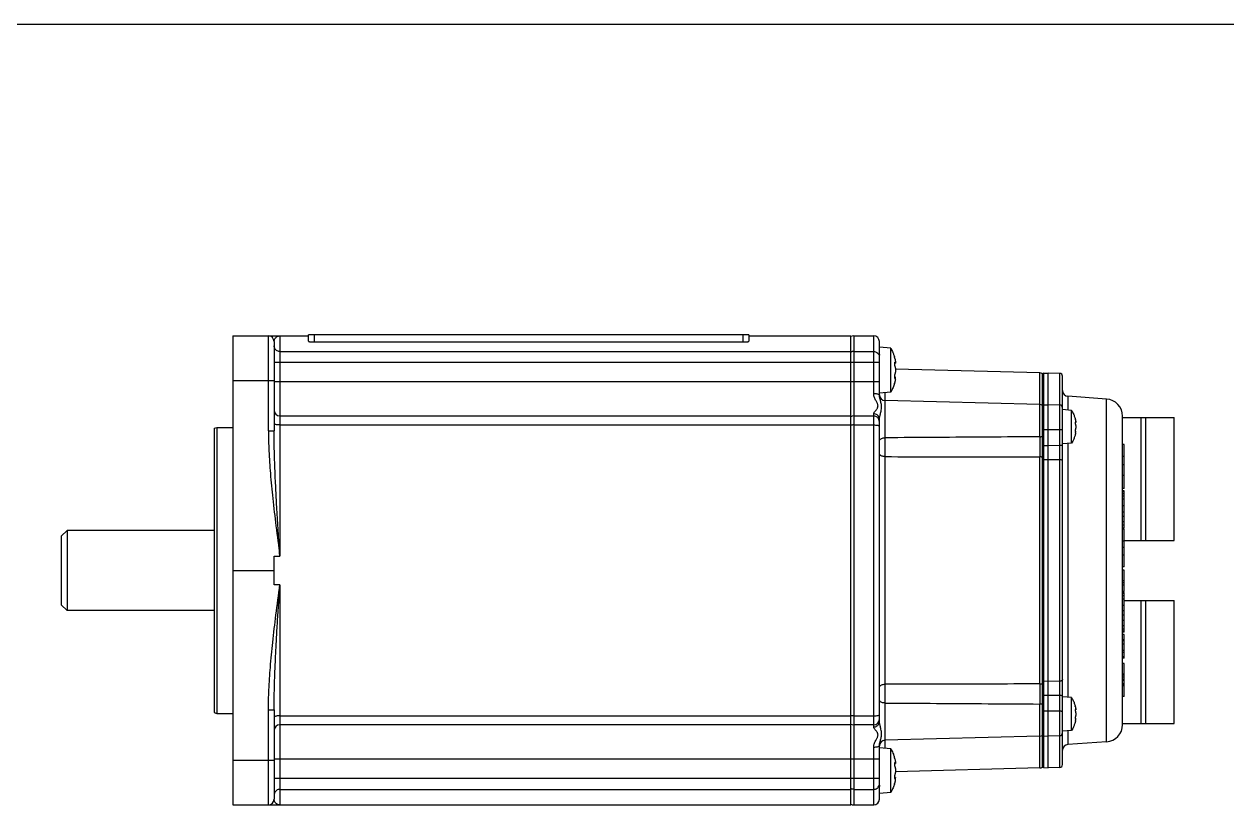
# Model space of a CAD drawing. Header units: millimetres. Extents: x 825 to 4294, y 1031 to 3282.
# Drawn here: x 1790.7 to 2000.9, y 3145.8 to 3282.3 of the extents above; entities that cross this region are included whole.
import ezdxf

# ---------------------------------------------------------------- set-up
doc = ezdxf.new("R2010")
doc.units = ezdxf.units.MM

msp = doc.modelspace()

# ---------------------------------------------------------------- linework, layer by layer
at = {"color": 7, "linetype": 'Continuous'}
for p, q in [((1580.41232, 3282.31632), (2421.41232, 3282.31632)), ((1827.16825, 3227.80777), (1827.16825, 3145.80777)), ((1827.16825, 3227.80777), (1840.36825, 3227.80777)), ((1840.36825, 3226.86657), (1840.36825, 3228.00777)), ((1917.36825, 3228.00777), (1840.36825, 3228.00777)), ((1917.36825, 3228.00777), (1917.36825, 3226.86657)), ((1917.36825, 3227.80777), (1935.16825, 3227.80777)), ((1935.16825, 3145.80792), (1935.16825, 3227.80761)), ((1935.66825, 3227.80777), (1939.16825, 3227.80777)), ((1834.36825, 3226.80777), (1834.36825, 3211.20401)), ((1841.36825, 3226.73632), (1916.36825, 3226.73632)), ((1940.16825, 3217.4067), (1940.16825, 3226.80766)), ((1942.16825, 3225.63279), (1940.16825, 3225.80777)), ((1942.16825, 3217.98274), (1942.16825, 3225.63279)), ((1942.78862, 3223.02959), (1942.98501, 3223.02959)), ((1968.19443, 3221.33327), (1942.9932, 3221.99318)), ((1968.66825, 3152.41617), (1968.66825, 3221.19936)), ((1968.86302, 3221.28668), (1969.66825, 3221.30777)), ((1971.68134, 3221.25505), (1969.66825, 3221.30777)), ((1969.66825, 3152.30777), (1969.66825, 3221.30777)), ((1942.98493, 3220.58594), (1942.78854, 3220.58594)), ((1972.16825, 3152.86031), (1972.16825, 3220.75495)), ((1942.16825, 3217.98274), (1940.16825, 3217.80777)), ((1979.87752, 3216.76868), (1973.0985, 3217.24272)), ((1968.19443, 3215.78911), (1941.14208, 3216.4975)), ((1968.86302, 3215.74252), (1969.66825, 3215.76361)), ((1971.68134, 3215.7109), (1969.66825, 3215.76361)), ((1973.76825, 3214.77007), (1972.16825, 3214.91006)), ((1973.76825, 3209.05004), (1973.76825, 3214.77007)), ((1835.36825, 3213.80777), (1935.16825, 3213.80777)), ((1935.66825, 3213.80777), (1939.16825, 3213.80777)), ((1940.16825, 3160.38309), (1940.16825, 3213.23245)), ((1974.38672, 3212.66137), (1974.46852, 3212.66137)), ((1982.66825, 3159.83954), (1982.66825, 3213.77597)), ((1982.66825, 3213.55827), (1991.66876, 3213.55827)), ((1985.91876, 3192.05827), (1985.91876, 3213.55827)), ((1986.66876, 3213.55827), (1986.66876, 3192.05827)), ((1991.66876, 3192.05844), (1991.66876, 3213.5581)), ((1823.86825, 3211.67379), (1824.36825, 3211.80777)), ((1823.86825, 3211.67379), (1823.86825, 3161.94174)), ((1824.36825, 3211.80777), (1824.36825, 3161.80777)), ((1824.36825, 3211.80777), (1827.16825, 3211.80777)), ((1974.46838, 3211.15874), (1974.3868, 3211.15874)), ((1973.76825, 3209.05004), (1972.16825, 3208.91006)), ((1982.96825, 3208.80777), (1982.66825, 3208.80777)), ((1982.96825, 3201.12027), (1982.96825, 3208.80777)), ((1982.96825, 3206.74527), (1982.66825, 3206.74527)), ((1982.96825, 3205.24527), (1982.66825, 3205.24527)), ((1982.96825, 3203.37027), (1982.66825, 3203.37027)), ((1982.96825, 3201.12027), (1982.66825, 3201.12027)), ((1982.96825, 3200.74527), (1982.66825, 3200.74527)), ((1982.96825, 3200.55777), (1982.66825, 3200.55777)), ((1982.96825, 3200.18277), (1982.66825, 3200.18277)), ((1982.96825, 3194.18277), (1982.96825, 3200.74527)), ((1982.96825, 3199.80777), (1982.66825, 3199.80777)), ((1982.96825, 3199.24527), (1982.66825, 3199.24527)), ((1982.96825, 3198.12027), (1982.66825, 3198.12027)), ((1982.96825, 3196.99527), (1982.66825, 3196.99527)), ((1982.96825, 3196.24527), (1982.66825, 3196.24527)), ((1797.16825, 3192.80777), (1798.16825, 3193.80777)), ((1798.16825, 3193.80777), (1798.16825, 3179.80777)), ((1823.86825, 3193.80777), (1798.16825, 3193.80777)), ((1982.96825, 3195.30777), (1982.66825, 3195.30777)), ((1982.96825, 3194.74527), (1982.66825, 3194.74527)), ((1982.96825, 3194.18277), (1982.66825, 3194.18277)), ((1982.96825, 3193.99527), (1982.66825, 3193.99527)), ((1982.96825, 3187.43277), (1982.96825, 3193.99527)), ((1797.16825, 3192.80775), (1797.16825, 3180.80778)), ((1982.96825, 3191.93277), (1982.66825, 3191.93277)), ((1982.96825, 3192.05827), (1991.66876, 3192.05827)), ((1982.96825, 3190.80777), (1982.66825, 3190.80777)), ((1982.96825, 3189.49527), (1982.66825, 3189.49527)), ((1834.36825, 3184.29468), (1834.36825, 3189.32086)), ((1982.96825, 3187.43277), (1982.66825, 3187.43277)), ((1827.16825, 3186.80777), (1834.36825, 3186.80777)), ((1982.96825, 3186.87027), (1982.66825, 3186.87027)), ((1982.96825, 3183.12026), (1982.96825, 3186.87027)), ((1982.96825, 3184.99527), (1982.66825, 3184.99527)), ((1982.96825, 3184.62027), (1982.66825, 3184.62027)), ((1982.96825, 3184.24526), (1982.66825, 3184.24526)), ((1982.96825, 3183.12026), (1982.66825, 3183.12026)), ((1982.96825, 3182.93277), (1982.66825, 3182.93277)), ((1982.96825, 3182.74527), (1982.66825, 3182.74527)), ((1982.96825, 3182.37027), (1982.66825, 3182.37027)), ((1982.96825, 3181.80777), (1982.66825, 3181.80777)), ((1982.96825, 3175.99527), (1982.96825, 3182.93277)), ((1982.96825, 3181.55827), (1991.66876, 3181.55827)), ((1985.91876, 3160.05827), (1985.91876, 3181.55827)), ((1986.66876, 3181.55827), (1986.66876, 3160.05827)), ((1991.66876, 3160.05844), (1991.66876, 3181.5581)), ((1797.16825, 3180.80777), (1798.16825, 3179.80777)), ((1823.86825, 3179.80777), (1798.16825, 3179.80777)), ((1982.96825, 3180.68277), (1982.66825, 3180.68277)), ((1982.96825, 3179.74526), (1982.66825, 3179.74526)), ((1982.96825, 3178.99527), (1982.66825, 3178.99527)), ((1982.96825, 3178.05776), (1982.66825, 3178.05776)), ((1982.96825, 3177.12027), (1982.66825, 3177.12027)), ((1982.96825, 3176.55777), (1982.66825, 3176.55777)), ((1982.96825, 3176.18277), (1982.66825, 3176.18277)), ((1982.96825, 3175.99527), (1982.66825, 3175.99527)), ((1982.96825, 3175.62027), (1982.66825, 3175.62027)), ((1982.96825, 3171.49526), (1982.96825, 3175.62027)), ((1982.96825, 3174.68276), (1982.66825, 3174.68276)), ((1982.96825, 3174.49527), (1982.66825, 3174.49527)), ((1982.96825, 3173.93277), (1982.66825, 3173.93277)), ((1982.96825, 3172.80777), (1982.66825, 3172.80777)), ((1982.96825, 3172.43277), (1982.66825, 3172.43277)), ((1982.96825, 3171.68277), (1982.66825, 3171.68277)), ((1982.96825, 3171.49526), (1982.66825, 3171.49526)), ((1982.96825, 3170.55777), (1982.66825, 3170.55777)), ((1982.96825, 3168.68276), (1982.66825, 3168.68276)), ((1982.96825, 3168.49527), (1982.66825, 3168.49527)), ((1982.96825, 3164.74526), (1982.96825, 3170.55777)), ((1982.96825, 3168.12026), (1982.66825, 3168.12026)), ((1982.96825, 3167.74527), (1982.66825, 3167.74527)), ((1982.96825, 3167.55776), (1982.66825, 3167.55776)), ((1982.96825, 3166.99526), (1982.66825, 3166.99526)), ((1982.96825, 3166.80777), (1982.66825, 3166.80777)), ((1982.96825, 3166.62027), (1982.66825, 3166.62027)), ((1973.76825, 3164.56549), (1972.16825, 3164.70547)), ((1973.76825, 3158.84546), (1973.76825, 3164.56549)), ((1982.96825, 3164.74526), (1982.66825, 3164.74526)), ((1834.36825, 3162.41152), (1834.36825, 3146.80777)), ((1974.38672, 3162.45679), (1974.46852, 3162.45679)), ((1823.86825, 3161.94174), (1824.36825, 3161.80777)), ((1824.36825, 3161.80777), (1827.16825, 3161.80777)), ((1974.46838, 3160.95416), (1974.3868, 3160.95416)), ((1982.66825, 3160.05827), (1991.66876, 3160.05827)), ((1935.16825, 3159.80777), (1835.36825, 3159.80777)), ((1939.16825, 3159.80777), (1935.66825, 3159.80777)), ((1973.76825, 3158.84546), (1972.16825, 3158.70547)), ((1940.16825, 3146.80777), (1940.16825, 3156.20883)), ((1968.19443, 3157.82642), (1941.14208, 3157.11803)), ((1968.86302, 3157.87301), (1969.66825, 3157.85192)), ((1971.68134, 3157.90464), (1969.66825, 3157.85192)), ((1979.87752, 3156.84685), (1973.0985, 3156.37281)), ((1942.16825, 3155.63279), (1940.16825, 3155.80777)), ((1942.16825, 3147.98274), (1942.16825, 3155.63279)), ((1942.78862, 3153.02959), (1942.98501, 3153.02959)), ((1968.19443, 3152.28227), (1942.99319, 3151.62235)), ((1968.86302, 3152.32885), (1969.66825, 3152.30777)), ((1971.68134, 3152.36048), (1969.66825, 3152.30777)), ((1942.98493, 3150.58594), (1942.78854, 3150.58594)), ((1942.16825, 3147.98274), (1940.16825, 3147.80777)), ((1827.16825, 3145.80777), (1935.16825, 3145.80777)), ((1935.66825, 3145.80777), (1939.16825, 3145.80777))]:
    msp.add_line(p, q, dxfattribs=at)
at = {"color": 9, "linetype": 'Continuous'}
for p, q in [((1833.36825, 3211.22495), (1833.36825, 3227.80777)), ((1835.36825, 3227.80777), (1835.36825, 3189.32086)), ((1841.36825, 3228.00777), (1841.36825, 3226.73632)), ((1916.36825, 3226.73632), (1916.36825, 3228.00777)), ((1935.66825, 3227.80777), (1935.66825, 3145.80777)), ((1939.16825, 3217.74971), (1939.16825, 3227.80777)), ((1835.36825, 3225.08365), (1935.16825, 3225.08365)), ((1935.66825, 3225.08365), (1939.16825, 3225.08365)), ((1942.86302, 3223.1714), (1942.8178, 3223.1714)), ((1940.16825, 3223.12906), (1834.36825, 3223.12906)), ((1942.78968, 3223.04663), (1942.96516, 3223.04663)), ((1968.19443, 3210.16706), (1968.19443, 3221.33327)), ((1968.86302, 3221.28668), (1968.86302, 3152.32885)), ((1971.68134, 3152.36048), (1971.68134, 3221.25505)), ((1833.36825, 3219.9753), (1827.16825, 3219.9753)), ((1834.36825, 3219.80777), (1940.16825, 3219.80777)), ((1942.96516, 3220.5689), (1942.78968, 3220.5689)), ((1942.81757, 3220.44414), (1942.86302, 3220.44414)), ((1941.14208, 3217.89296), (1941.14208, 3209.99382)), ((1973.0985, 3217.24272), (1973.0985, 3214.82867)), ((1979.87752, 3156.84685), (1979.87752, 3216.76868)), ((1939.16825, 3159.44376), (1939.16825, 3214.17177)), ((1974.38877, 3212.67841), (1974.44756, 3212.67841)), ((1974.42001, 3212.7136), (1974.39922, 3212.7136)), ((1835.36825, 3212.23149), (1935.16825, 3212.23149)), ((1935.66825, 3212.23149), (1939.16825, 3212.23149)), ((1969.66825, 3211.35774), (1968.86302, 3211.3632)), ((1971.68134, 3211.37139), (1969.66825, 3211.35774)), ((1974.44756, 3211.1417), (1974.38882, 3211.1417)), ((1974.3992, 3211.10651), (1974.42001, 3211.10651)), ((1968.86302, 3208.67138), (1969.66825, 3208.66592)), ((1969.66825, 3208.66592), (1971.68134, 3208.67957)), ((1973.0985, 3208.99144), (1973.0985, 3164.62409)), ((1941.14208, 3206.69348), (1941.14208, 3166.92205)), ((1968.19443, 3166.95625), (1968.19443, 3206.65928)), ((1968.86302, 3206.19108), (1969.66825, 3206.20293)), ((1969.66825, 3206.20293), (1971.68134, 3206.1733)), ((1834.36825, 3189.32086), (1835.36825, 3189.32086)), ((1835.36825, 3184.29468), (1834.36825, 3184.29468)), ((1835.36825, 3184.29468), (1835.36825, 3145.80777)), ((1969.66825, 3167.4126), (1968.86302, 3167.42445)), ((1971.68134, 3167.44223), (1969.66825, 3167.4126)), ((1969.66825, 3164.94961), (1968.86302, 3164.94415)), ((1971.68134, 3164.93596), (1969.66825, 3164.94961)), ((1833.36825, 3145.80777), (1833.36825, 3162.39058)), ((1941.14208, 3163.62171), (1941.14208, 3155.72257)), ((1968.19443, 3152.28227), (1968.19443, 3163.44847)), ((1968.86302, 3162.25233), (1969.66825, 3162.25779)), ((1969.66825, 3162.25779), (1971.68134, 3162.24414)), ((1974.38877, 3162.47383), (1974.44756, 3162.47383)), ((1974.42001, 3162.50902), (1974.39922, 3162.50902)), ((1835.36825, 3161.38404), (1935.16825, 3161.38404)), ((1935.66825, 3161.38404), (1939.16825, 3161.38404)), ((1974.44756, 3160.93712), (1974.38882, 3160.93712)), ((1974.3992, 3160.90193), (1974.42001, 3160.90193)), ((1973.0985, 3158.78686), (1973.0985, 3156.37281)), ((1939.16825, 3145.80777), (1939.16825, 3155.86582)), ((1940.16825, 3153.80777), (1834.36825, 3153.80777)), ((1827.16825, 3153.64023), (1833.36825, 3153.64023)), ((1942.78968, 3153.04663), (1942.96516, 3153.04663)), ((1942.86302, 3153.1714), (1942.8178, 3153.1714)), ((1834.36825, 3150.48648), (1940.16825, 3150.48648)), ((1942.96516, 3150.5689), (1942.78968, 3150.5689)), ((1942.81757, 3150.44414), (1942.86302, 3150.44414)), ((1835.36825, 3148.53188), (1935.16825, 3148.53188)), ((1935.66825, 3148.53188), (1939.16825, 3148.53188))]:
    msp.add_line(p, q, dxfattribs=at)
at = {"color": 7, "linetype": 'Continuous'}
for centre, radius, start, end in [((1833.36825, 3226.80777), 1, 0, 90), ((1935.66825, 3226.80777), 1, 90, 120), ((1939.16825, 3226.80777), 1, 0, 90), ((1968.16825, 3220.33361), 1, 60, 88.4999776), ((1968.86825, 3221.08675), 0.2, 91.5001656, 180), ((1971.66825, 3220.75522), 0.5, 0, 88.4999361), ((1941.16825, 3217.49716), 1, 180, 268.5), ((1973.16825, 3218.24028), 1, 180.0000413, 266.0000029), ((1835.36825, 3214.80777), 1, 180, 270), ((1968.16825, 3214.78945), 1, 60, 88.4999931), ((1968.86825, 3215.54259), 0.2, 91.500007, 180), ((1971.66825, 3215.21107), 0.5, 0, 88.4999915), ((1979.66825, 3213.77599), 3, 0, 86), ((1935.66825, 3212.80777), 1, 90, 120), ((1939.16825, 3212.80777), 1, 0, 90), ((1939.16825, 3160.80777), 1, 270, 359.9999185), ((1835.36825, 3158.80777), 1, 90, 180), ((1935.66825, 3160.80777), 1, 240, 270), ((1968.16825, 3158.82608), 1, 271.5000069, 300), ((1968.86825, 3158.07294), 0.2, 180, 268.499993), ((1971.66825, 3158.40446), 0.5, 271.5000085, 0), ((1979.66825, 3159.83954), 3, 274, 0), ((1941.16825, 3156.11837), 1, 91.5, 180), ((1973.16825, 3155.37525), 1, 93.9999971, 179.9999587), ((1968.16825, 3153.28192), 1, 271.5000521, 300), ((1968.86825, 3152.52878), 0.2, 180.0000502, 268.5000013), ((1971.66825, 3152.86031), 0.5, 271.5000227, 0), ((1833.36825, 3146.80777), 1, 270, 359.9996474), ((1935.66825, 3146.80777), 1, 240, 270), ((1939.16825, 3146.80777), 1, 270, 0)]:
    msp.add_arc(centre, radius, start, end, dxfattribs=at)
at = {"color": 9, "linetype": 'Continuous'}
for points in [[(1834.36825, 3226.80777), (1834.41105, 3227.09377), (1834.538, 3227.36104), (1834.70277, 3227.551), (1834.88588, 3227.68192), (1835.10798, 3227.77274), (1835.36825, 3227.80777)], [(1835.36825, 3225.08365), (1835.05924, 3225.13149), (1834.78047, 3225.2703), (1834.55924, 3225.48651), (1834.4172, 3225.75895), (1834.36825, 3226.06095)], [(1935.22082, 3224.98036), (1935.16825, 3224.95272)], [(1935.66825, 3225.08365), (1935.49461, 3225.06881), (1935.32623, 3225.02472), (1935.22082, 3224.98036)], [(1939.16825, 3225.08365), (1939.47629, 3225.03613), (1939.74625, 3224.90387), (1939.9678, 3224.69332), (1940.11577, 3224.4188), (1940.15484, 3224.26545)], [(1940.16825, 3224.55758), (1940.16476, 3224.57311), (1940.16476, 3224.50522), (1940.16809, 3224.44044)], [(1834.36825, 3219.95436), (1834.31931, 3219.96083), (1834.17727, 3219.96667), (1833.95604, 3219.97131), (1833.67727, 3219.97428), (1833.36825, 3219.9753)], [(1939.16825, 3214.17177), (1939.18847, 3214.27794), (1939.25778, 3214.41785), (1939.37337, 3214.58273), (1939.51475, 3214.75987), (1939.6532, 3214.93473), (1939.76825, 3215.09952), (1939.85368, 3215.25828), (1939.90582, 3215.41396), (1939.9223, 3215.57111), (1939.9031, 3215.7344), (1939.84865, 3215.90915), (1939.76108, 3216.10288), (1939.64503, 3216.32228), (1939.50911, 3216.57535), (1939.37175, 3216.86214), (1939.25796, 3217.17108), (1939.18875, 3217.47758), (1939.16825, 3217.74971)], [(1939.16825, 3217.74971), (1939.47629, 3217.73303), (1939.74625, 3217.68661), (1939.9678, 3217.61271), (1940.11577, 3217.51636), (1940.16825, 3217.4067)], [(1940.16825, 3213.23244), (1940.17703, 3213.376), (1940.20096, 3213.53616), (1940.24697, 3213.75723), (1940.30463, 3213.99692), (1940.38088, 3214.30544), (1940.45468, 3214.63169), (1940.52348, 3215.04925), (1940.54443, 3215.47078), (1940.51238, 3215.83811), (1940.44384, 3216.17297), (1940.3731, 3216.4315), (1940.30114, 3216.67593), (1940.2456, 3216.87763), (1940.20115, 3217.07712), (1940.17709, 3217.24167), (1940.16825, 3217.4067)], [(1940.16825, 3213.23244), (1940.11963, 3213.52179), (1939.9843, 3213.77537), (1939.76886, 3213.98348), (1939.48796, 3214.12248), (1939.16825, 3214.17177)], [(1833.36825, 3211.22495), (1833.45727, 3207.68966), (1833.71643, 3203.75354), (1834.13496, 3199.39111), (1834.69583, 3194.58501), (1835.36825, 3189.32086)], [(1833.36825, 3211.22495), (1833.67629, 3211.22394), (1833.94624, 3211.2211), (1834.1678, 3211.21659), (1834.31577, 3211.21071), (1834.36825, 3211.20401)], [(1835.36825, 3212.23149), (1835.05924, 3212.24186), (1834.78047, 3212.27196), (1834.55924, 3212.31883), (1834.4172, 3212.37789), (1834.36825, 3212.44335)], [(1835.36825, 3189.32086), (1835.08794, 3193.72347), (1834.86145, 3197.48229), (1834.68261, 3200.77489), (1834.52731, 3204.18235), (1834.40414, 3208.0984), (1834.36825, 3211.20401)], [(1935.66825, 3212.23149), (1935.49496, 3212.22829), (1935.3267, 3212.21875), (1935.16825, 3212.20311)], [(1939.16825, 3212.23149), (1939.47727, 3212.22112), (1939.75604, 3212.19103), (1939.97727, 3212.14416), (1940.11931, 3212.0851), (1940.16825, 3212.01963)], [(1968.86302, 3211.3632), (1968.7881, 3211.36752), (1968.72499, 3211.37883), (1968.68298, 3211.39545), (1968.66825, 3211.41495)], [(1972.16825, 3211.50075), (1972.13144, 3211.45201), (1972.02641, 3211.41045), (1971.86863, 3211.38219), (1971.68134, 3211.37139)], [(1940.16825, 3209.45791), (1940.21531, 3209.62042), (1940.34655, 3209.76344), (1940.5558, 3209.8817), (1940.82929, 3209.96227), (1941.14208, 3209.99382)], [(1968.19445, 3210.16663), (1968.1983, 3209.51452), (1968.20028, 3208.79307), (1968.20027, 3208.04646), (1968.19827, 3207.32021), (1968.19441, 3206.65884)], [(1968.19443, 3210.16706), (1968.35876, 3210.17775), (1968.51806, 3210.20443), (1968.66825, 3210.24653)], [(1968.66825, 3208.72313), (1968.68298, 3208.70363), (1968.72499, 3208.68701), (1968.7881, 3208.6757), (1968.86302, 3208.67138)], [(1971.68134, 3208.67957), (1971.86863, 3208.69037), (1972.02641, 3208.71863), (1972.13144, 3208.76019), (1972.16825, 3208.80893)], [(1941.14208, 3206.69348), (1940.84028, 3206.72451), (1940.57703, 3206.80249), (1940.36199, 3206.92381), (1940.21891, 3207.08033), (1940.16825, 3207.25767)], [(1968.66825, 3206.58244), (1968.51875, 3206.623), (1968.35948, 3206.64886), (1968.19443, 3206.65928)], [(1968.66825, 3206.07868), (1968.68298, 3206.12103), (1968.72499, 3206.15714), (1968.7881, 3206.18169), (1968.86302, 3206.19108)], [(1972.16825, 3205.89231), (1972.13144, 3205.99817), (1972.02641, 3206.08844), (1971.86863, 3206.14983), (1971.68134, 3206.1733)], [(1833.36825, 3162.39058), (1833.45723, 3165.92515), (1833.71633, 3169.86079), (1834.13483, 3174.22321), (1834.69572, 3179.02961), (1835.36825, 3184.29468)], [(1834.36825, 3162.41152), (1834.39398, 3165.01476), (1834.47375, 3167.98841), (1834.60239, 3171.17962), (1834.74141, 3173.97199), (1834.91768, 3177.09636), (1835.10922, 3180.23227), (1835.36825, 3184.29468)], [(1940.16825, 3166.35785), (1940.21531, 3166.52894), (1940.34655, 3166.67951), (1940.5558, 3166.80401), (1940.82929, 3166.88883), (1941.14208, 3166.92205)], [(1968.19441, 3166.95669), (1968.19827, 3166.29535), (1968.20027, 3165.56911), (1968.20028, 3164.8225), (1968.1983, 3164.10103), (1968.19445, 3163.4489)], [(1968.19443, 3166.95625), (1968.35876, 3166.96659), (1968.51806, 3166.99238), (1968.66825, 3167.03309)], [(1968.66825, 3167.53685), (1968.68298, 3167.4945), (1968.72499, 3167.45839), (1968.7881, 3167.43384), (1968.86302, 3167.42445)], [(1972.16825, 3167.72323), (1972.13144, 3167.61736), (1972.02641, 3167.52709), (1971.86863, 3167.4657), (1971.68134, 3167.44223)], [(1968.86302, 3164.94415), (1968.7881, 3164.93983), (1968.72499, 3164.92852), (1968.68298, 3164.9119), (1968.66825, 3164.8924)], [(1972.16825, 3164.8066), (1972.13144, 3164.85534), (1972.02641, 3164.8969), (1971.86863, 3164.92516), (1971.68134, 3164.93596)], [(1834.36825, 3162.41152), (1834.31963, 3162.40507), (1834.1843, 3162.39942), (1833.96886, 3162.39478), (1833.68796, 3162.39168), (1833.36825, 3162.39058)], [(1941.14208, 3163.62171), (1940.84028, 3163.65118), (1940.57703, 3163.72526), (1940.36199, 3163.84049), (1940.21891, 3163.98917), (1940.16825, 3164.15762)], [(1968.66825, 3163.369), (1968.51875, 3163.41095), (1968.35948, 3163.4377), (1968.19443, 3163.44847)], [(1968.66825, 3162.20058), (1968.68298, 3162.22008), (1968.72499, 3162.2367), (1968.7881, 3162.24801), (1968.86302, 3162.25233)], [(1971.68134, 3162.24414), (1971.86863, 3162.23334), (1972.02641, 3162.20508), (1972.13144, 3162.16352), (1972.16825, 3162.11478)], [(1835.36825, 3161.38404), (1835.05924, 3161.37367), (1834.78047, 3161.34357), (1834.55924, 3161.2967), (1834.4172, 3161.23764), (1834.36825, 3161.17217)], [(1935.66825, 3161.38404), (1935.49461, 3161.38726), (1935.32623, 3161.39681), (1935.16825, 3161.41242)], [(1939.16825, 3161.38404), (1939.47727, 3161.39441), (1939.75604, 3161.4245), (1939.97727, 3161.47137), (1940.11931, 3161.53043), (1940.16825, 3161.5959)], [(1939.16825, 3159.44376), (1939.47629, 3159.48943), (1939.74625, 3159.61655), (1939.9678, 3159.81892), (1940.11577, 3160.08278), (1940.16825, 3160.38309)], [(1940.16825, 3156.20883), (1940.17703, 3156.37333), (1940.20096, 3156.53738), (1940.24697, 3156.74325), (1940.30463, 3156.95159), (1940.38088, 3157.21087), (1940.45468, 3157.48669), (1940.52348, 3157.85711), (1940.54443, 3158.26417), (1940.51238, 3158.6535), (1940.44384, 3159.03534), (1940.3731, 3159.34215), (1940.30114, 3159.6327), (1940.2456, 3159.86428), (1940.20115, 3160.0783), (1940.17709, 3160.23904), (1940.16825, 3160.38309)], [(1939.16825, 3155.86582), (1939.18847, 3156.13607), (1939.25778, 3156.44383), (1939.37337, 3156.75717), (1939.51475, 3157.05103), (1939.6532, 3157.30827), (1939.76825, 3157.52696), (1939.85368, 3157.71956), (1939.90582, 3157.89366), (1939.9223, 3158.05638), (1939.9031, 3158.21318), (1939.84865, 3158.36855), (1939.76108, 3158.52728), (1939.64503, 3158.69155), (1939.50911, 3158.86262), (1939.37175, 3159.03493), (1939.25796, 3159.19738), (1939.18875, 3159.3368), (1939.16825, 3159.44376)], [(1940.16825, 3156.20883), (1940.11963, 3156.10317), (1939.9843, 3156.01057), (1939.76886, 3155.93458), (1939.48796, 3155.88382), (1939.16825, 3155.86582)], [(1833.36825, 3153.64023), (1833.67727, 3153.64125), (1833.95604, 3153.64423), (1834.17727, 3153.64886), (1834.31931, 3153.6547), (1834.36825, 3153.66117)], [(1835.36825, 3148.53188), (1835.05924, 3148.48404), (1834.78047, 3148.34523), (1834.55924, 3148.12902), (1834.4172, 3147.85658), (1834.36825, 3147.55461)], [(1935.22082, 3148.63517), (1935.16825, 3148.66281)], [(1935.66825, 3148.53188), (1935.49461, 3148.54672), (1935.32623, 3148.59082), (1935.22082, 3148.63517)], [(1939.16825, 3148.53188), (1939.47727, 3148.57971), (1939.75604, 3148.71852), (1939.97727, 3148.93473), (1940.11931, 3149.20717), (1940.15588, 3149.3563)], [(1940.16826, 3149.25751), (1940.16476, 3149.11045), (1940.16476, 3149.04242), (1940.16825, 3149.05795)], [(1835.36825, 3145.80777), (1835.0665, 3145.85512), (1834.81503, 3145.97706), (1834.61407, 3146.15487), (1834.43159, 3146.46133), (1834.36825, 3146.80777)]]:
    msp.add_spline(points, degree=3, dxfattribs=at)
at = {"color": 7, "linetype": 'Continuous'}
for points in [[(1840.36825, 3226.86657), (1840.41805, 3226.8269), (1840.56098, 3226.79074), (1840.78212, 3226.7617), (1841.06057, 3226.74283), (1841.36825, 3226.73632)], [(1916.36825, 3226.73632), (1916.67665, 3226.74286), (1916.95489, 3226.76175), (1917.1756, 3226.79075), (1917.31838, 3226.82687), (1917.36825, 3226.86657)], [(1942.16825, 3225.63279), (1942.261, 3225.45728), (1942.606, 3224.68659), (1942.7876, 3224.16228)], [(1942.83854, 3223.18504), (1942.83781, 3223.18501), (1942.81661, 3223.1701), (1942.80089, 3223.12986), (1942.79084, 3223.06519), (1942.7876, 3222.98184), (1942.79132, 3222.8853), (1942.80166, 3222.78212), (1942.81744, 3222.68178), (1942.83839, 3222.58568), (1942.86302, 3222.50218)], [(1942.78836, 3224.15933), (1942.7876, 3224.16227)], [(1942.78836, 3224.15933), (1942.7876, 3224.16227)], [(1942.79132, 3224.14776), (1942.78836, 3224.15933)], [(1942.8083, 3224.08119), (1942.80197, 3224.10601), (1942.79143, 3224.14731), (1942.79132, 3224.14776)], [(1942.86302, 3223.86581), (1942.8388, 3223.96132), (1942.8179, 3224.04352), (1942.8083, 3224.08119)], [(1942.86302, 3223.1714), (1942.83854, 3223.18504)], [(1942.86302, 3223.86581), (1942.90039, 3223.71129), (1942.93444, 3223.55606), (1942.96516, 3223.40018)], [(1942.96516, 3223.04663), (1942.93444, 3223.08839), (1942.90039, 3223.12999), (1942.86302, 3223.1714)], [(1942.96516, 3223.40018), (1942.98332, 3223.29313), (1942.99529, 3223.20254), (1943.00149, 3223.12749), (1943.00153, 3223.07172), (1942.99538, 3223.03874), (1942.98521, 3223.03014)], [(1942.86302, 3221.11335), (1942.83801, 3221.02832), (1942.81687, 3220.93068), (1942.80111, 3220.8291), (1942.79096, 3220.72514), (1942.7876, 3220.62883), (1942.79121, 3220.54635), (1942.80151, 3220.48321), (1942.81731, 3220.4444), (1942.83855, 3220.4305)], [(1942.86302, 3222.50218), (1942.90098, 3222.38719), (1942.93498, 3222.27354), (1942.96516, 3222.16132)], [(1942.96516, 3221.45421), (1942.93498, 3221.34199), (1942.90098, 3221.22834), (1942.86302, 3221.11335)], [(1942.98521, 3223.03014), (1942.98341, 3223.02981), (1942.96516, 3223.04663)], [(1942.96516, 3222.16132), (1942.98131, 3222.08341), (1942.9927, 3221.99873), (1942.99986, 3221.90536), (1943.00229, 3221.80777)], [(1943.00229, 3221.80777), (1942.99986, 3221.71016), (1942.9927, 3221.61679), (1942.98131, 3221.53211), (1942.96516, 3221.45421)], [(1942.7876, 3219.45325), (1942.68008, 3219.12889), (1942.40154, 3218.44651), (1942.16825, 3217.98274)], [(1942.86302, 3219.74972), (1942.83821, 3219.65187), (1942.81694, 3219.56823), (1942.80097, 3219.50557), (1942.79075, 3219.46557), (1942.78761, 3219.45331), (1942.79171, 3219.46929), (1942.8025, 3219.51163), (1942.8084, 3219.53475)], [(1942.78761, 3219.45328), (1942.78833, 3219.4561)], [(1942.78761, 3219.45328), (1942.78833, 3219.4561)], [(1942.78833, 3219.4561), (1942.79151, 3219.46852)], [(1942.79151, 3219.46852), (1942.79171, 3219.46929), (1942.8025, 3219.51163), (1942.80782, 3219.53249)], [(1942.80782, 3219.53249), (1942.8084, 3219.53475)], [(1942.83855, 3220.4305), (1942.86302, 3220.44414)], [(1942.86302, 3220.44414), (1942.90039, 3220.48554), (1942.93444, 3220.52714), (1942.96516, 3220.5689)], [(1942.96516, 3220.21535), (1942.93444, 3220.05947), (1942.90039, 3219.90424), (1942.86302, 3219.74972)], [(1942.98512, 3220.58518), (1942.98273, 3220.58554), (1942.96516, 3220.5689)], [(1942.96516, 3220.21535), (1942.98319, 3220.3216), (1942.99533, 3220.41333), (1943.00157, 3220.4898), (1943.00137, 3220.54593), (1942.99486, 3220.57794), (1942.98512, 3220.58518)], [(1973.76825, 3214.77007), (1973.84443, 3214.64061), (1974.12659, 3214.07202), (1974.3313, 3213.50885), (1974.38487, 3213.32006)], [(1974.38686, 3212.66136), (1974.3853, 3212.63865), (1974.38552, 3212.58358), (1974.38966, 3212.52423), (1974.39713, 3212.46498), (1974.40761, 3212.40807), (1974.42001, 3212.35975)], [(1974.39079, 3213.29366), (1974.38947, 3213.29956), (1974.38545, 3213.31753), (1974.38934, 3213.30015), (1974.39675, 3213.26719), (1974.40733, 3213.21998), (1974.41129, 3213.20228)], [(1974.42001, 3213.1633), (1974.40752, 3213.21915), (1974.39694, 3213.26637), (1974.38947, 3213.29956), (1974.38545, 3213.31753), (1974.38934, 3213.30015), (1974.39675, 3213.26719), (1974.40733, 3213.21998), (1974.41129, 3213.20228)], [(1974.38583, 3213.31582), (1974.38545, 3213.31753)], [(1974.38583, 3213.31582), (1974.38545, 3213.31753)], [(1974.39079, 3213.29366), (1974.38947, 3213.29956), (1974.38583, 3213.31582)], [(1974.40856, 3212.72068), (1974.40702, 3212.72064), (1974.39644, 3212.70909), (1974.38913, 3212.68134), (1974.38686, 3212.66136)], [(1974.42001, 3212.7136), (1974.40856, 3212.72068)], [(1974.42001, 3213.1633), (1974.4296, 3213.11949)], [(1974.44756, 3212.67841), (1974.43876, 3212.69016), (1974.42958, 3212.70189), (1974.42001, 3212.7136)], [(1974.4296, 3213.11949), (1974.4318, 3213.10917)], [(1974.4318, 3213.10917), (1974.43424, 3213.0976)], [(1974.43424, 3213.0976), (1974.43665, 3213.08603)], [(1974.43665, 3213.08603), (1974.43878, 3213.07571)], [(1974.43878, 3213.07571), (1974.44756, 3213.03196)], [(1974.44756, 3213.03196), (1974.46705, 3212.92267), (1974.47942, 3212.8333), (1974.48583, 3212.75897), (1974.48585, 3212.70339), (1974.47946, 3212.67066), (1974.46876, 3212.66182)], [(1974.46876, 3212.66182), (1974.46709, 3212.66153), (1974.44756, 3212.67841)], [(1974.42001, 3211.46036), (1974.40723, 3211.41031), (1974.39658, 3211.3515), (1974.38921, 3211.29125), (1974.38535, 3211.23188), (1974.38546, 3211.17764), (1974.38687, 3211.15875)], [(1974.39305, 3210.53648), (1974.38913, 3210.51903), (1974.3853, 3210.50191), (1974.38529, 3210.50189)], [(1974.38687, 3211.15875), (1974.38954, 3211.1363), (1974.39694, 3211.10993), (1974.40737, 3211.0994), (1974.40858, 3211.09937)], [(1974.40695, 3210.5984), (1974.39655, 3210.55204), (1974.39305, 3210.53648)], [(1974.42001, 3210.65682), (1974.40727, 3210.59985), (1974.40695, 3210.5984)], [(1974.40858, 3211.09937), (1974.42001, 3211.10651)], [(1974.42001, 3212.35975), (1974.42964, 3212.32754), (1974.43882, 3212.29549), (1974.44756, 3212.26361)], [(1974.44756, 3211.5565), (1974.43882, 3211.52462), (1974.42964, 3211.49257), (1974.42001, 3211.46036)], [(1974.42001, 3211.10651), (1974.42958, 3211.11822), (1974.43422, 3211.12409)], [(1974.4296, 3210.70062), (1974.42001, 3210.65682)], [(1974.4318, 3210.71094), (1974.4296, 3210.70062)], [(1974.43424, 3210.72251), (1974.4318, 3210.71094)], [(1974.43422, 3211.12409), (1974.43876, 3211.12995), (1974.44756, 3211.1417)], [(1974.43665, 3210.73409), (1974.43424, 3210.72251)], [(1974.43878, 3210.7444), (1974.43665, 3210.73409)], [(1974.44756, 3210.78815), (1974.43878, 3210.7444)], [(1974.44756, 3212.26361), (1974.46487, 3212.18404), (1974.47655, 3212.10121), (1974.48407, 3212.00829), (1974.48667, 3211.91006)], [(1974.48667, 3211.91006), (1974.48407, 3211.81181), (1974.47655, 3211.71888), (1974.46487, 3211.63606), (1974.44756, 3211.5565)], [(1974.46862, 3211.15794), (1974.46584, 3211.15828), (1974.44756, 3211.1417)], [(1974.44756, 3210.78815), (1974.46679, 3210.89583), (1974.47946, 3210.98717), (1974.48597, 3211.064), (1974.48556, 3211.1203), (1974.47852, 3211.15136), (1974.46862, 3211.15794)], [(1941.1421, 3209.99345), (1941.13882, 3209.36483), (1941.13713, 3208.68359), (1941.13712, 3207.98642), (1941.13879, 3207.3108), (1941.14206, 3206.69306)], [(1968.19445, 3210.16663), (1959.16333, 3210.10974), (1950.14588, 3210.05208), (1941.1421, 3209.99345)], [(1974.38487, 3210.50006), (1974.35776, 3210.4013), (1974.18825, 3209.89883), (1973.95841, 3209.38986), (1973.76825, 3209.05004)], [(1941.14206, 3206.69306), (1950.15541, 3206.68163), (1959.17286, 3206.67022), (1968.19441, 3206.65884)], [(1941.14206, 3166.92247), (1941.13879, 3166.30475), (1941.13712, 3165.62918), (1941.13713, 3164.93204), (1941.13882, 3164.25078), (1941.1421, 3163.62208)], [(1968.19441, 3166.95669), (1959.17286, 3166.94531), (1950.15541, 3166.9339), (1941.14206, 3166.92247)], [(1973.76825, 3164.56549), (1973.84443, 3164.43603), (1974.12659, 3163.86744), (1974.3313, 3163.30427), (1974.38487, 3163.11547)], [(1941.1421, 3163.62208), (1950.14588, 3163.56345), (1959.16333, 3163.5058), (1968.19445, 3163.4489)], [(1974.38686, 3162.45678), (1974.3853, 3162.43406), (1974.38552, 3162.37899), (1974.38966, 3162.31965), (1974.39713, 3162.26039), (1974.40761, 3162.20349), (1974.42001, 3162.15517)], [(1974.39079, 3163.08908), (1974.38947, 3163.09498), (1974.38545, 3163.11295), (1974.38934, 3163.09557), (1974.39675, 3163.06261), (1974.40733, 3163.0154), (1974.41129, 3162.9977)], [(1974.42001, 3162.95872), (1974.40752, 3163.01457), (1974.39694, 3163.06179), (1974.38947, 3163.09498), (1974.38545, 3163.11295), (1974.38934, 3163.09557), (1974.39675, 3163.06261), (1974.40733, 3163.0154), (1974.41129, 3162.9977)], [(1974.38583, 3163.11123), (1974.38545, 3163.11295)], [(1974.38583, 3163.11123), (1974.38545, 3163.11295)], [(1974.39079, 3163.08908), (1974.38947, 3163.09498), (1974.38583, 3163.11123)], [(1974.40856, 3162.5161), (1974.40702, 3162.51606), (1974.39644, 3162.50451), (1974.38913, 3162.47676), (1974.38686, 3162.45678)], [(1974.42001, 3162.50902), (1974.40856, 3162.5161)], [(1974.42001, 3162.95872), (1974.4296, 3162.91491)], [(1974.44756, 3162.47383), (1974.43876, 3162.48558), (1974.42958, 3162.49731), (1974.42001, 3162.50902)], [(1974.4296, 3162.91491), (1974.4318, 3162.90459)], [(1974.4318, 3162.90459), (1974.43424, 3162.89302)], [(1974.43424, 3162.89302), (1974.43665, 3162.88144)], [(1974.43665, 3162.88144), (1974.43878, 3162.87113)], [(1974.43878, 3162.87113), (1974.44756, 3162.82738)], [(1974.44756, 3162.82738), (1974.46705, 3162.71808), (1974.47942, 3162.62872), (1974.48583, 3162.55439), (1974.48585, 3162.49881), (1974.47946, 3162.46607), (1974.46876, 3162.45724)], [(1974.46876, 3162.45724), (1974.46709, 3162.45695), (1974.44756, 3162.47383)], [(1974.38487, 3160.29547), (1974.35776, 3160.19672), (1974.18825, 3159.69425), (1973.95841, 3159.18527), (1973.76825, 3158.84546)], [(1974.42001, 3161.25578), (1974.40723, 3161.20572), (1974.39658, 3161.14692), (1974.38921, 3161.08667), (1974.38535, 3161.02729), (1974.38546, 3160.97306), (1974.38687, 3160.95417)], [(1974.39305, 3160.3319), (1974.38913, 3160.31445), (1974.3853, 3160.29733), (1974.38529, 3160.29731)], [(1974.38687, 3160.95417), (1974.38954, 3160.93171), (1974.39694, 3160.90535), (1974.40737, 3160.89482), (1974.40858, 3160.89479)], [(1974.40695, 3160.39382), (1974.39655, 3160.34746), (1974.39305, 3160.3319)], [(1974.42001, 3160.45223), (1974.40727, 3160.39526), (1974.40695, 3160.39382)], [(1974.40858, 3160.89479), (1974.42001, 3160.90193)], [(1974.42001, 3162.15517), (1974.42964, 3162.12296), (1974.43882, 3162.09091), (1974.44756, 3162.05903)], [(1974.44756, 3161.35192), (1974.43882, 3161.32004), (1974.42964, 3161.28799), (1974.42001, 3161.25578)], [(1974.42001, 3160.90193), (1974.42958, 3160.91364), (1974.43422, 3160.91951)], [(1974.4296, 3160.49604), (1974.42001, 3160.45223)], [(1974.4318, 3160.50636), (1974.4296, 3160.49604)], [(1974.43424, 3160.51793), (1974.4318, 3160.50636)], [(1974.43422, 3160.91951), (1974.43876, 3160.92537), (1974.44756, 3160.93712)], [(1974.43665, 3160.52951), (1974.43424, 3160.51793)], [(1974.43878, 3160.53982), (1974.43665, 3160.52951)], [(1974.44756, 3160.58357), (1974.43878, 3160.53982)], [(1974.44756, 3162.05903), (1974.46487, 3161.97946), (1974.47655, 3161.89663), (1974.48407, 3161.80371), (1974.48667, 3161.70547)], [(1974.48667, 3161.70547), (1974.48407, 3161.60723), (1974.47655, 3161.5143), (1974.46487, 3161.43148), (1974.44756, 3161.35192)], [(1974.46862, 3160.95336), (1974.46584, 3160.9537), (1974.44756, 3160.93712)], [(1974.44756, 3160.58357), (1974.46679, 3160.69125), (1974.47946, 3160.78259), (1974.48597, 3160.85942), (1974.48556, 3160.91572), (1974.47852, 3160.94678), (1974.46862, 3160.95336)], [(1942.16825, 3155.63279), (1942.261, 3155.45728), (1942.606, 3154.68659), (1942.7876, 3154.16228)], [(1942.78836, 3154.15933), (1942.7876, 3154.16227)], [(1942.78836, 3154.15933), (1942.7876, 3154.16227)], [(1942.79132, 3154.14776), (1942.78836, 3154.15933)], [(1942.8083, 3154.08119), (1942.80197, 3154.10601), (1942.79143, 3154.14731), (1942.79132, 3154.14776)], [(1942.86302, 3153.86581), (1942.8388, 3153.96132), (1942.8179, 3154.04352), (1942.8083, 3154.08119)], [(1942.86302, 3153.86581), (1942.90039, 3153.71129), (1942.93444, 3153.55606), (1942.96516, 3153.40018)], [(1942.83854, 3153.18504), (1942.83781, 3153.18501), (1942.81661, 3153.1701), (1942.80089, 3153.12986), (1942.79084, 3153.06519), (1942.7876, 3152.98184), (1942.79132, 3152.8853), (1942.80166, 3152.78212), (1942.81744, 3152.68178), (1942.83839, 3152.58568), (1942.86302, 3152.50218)], [(1942.86302, 3153.1714), (1942.83854, 3153.18504)], [(1942.96516, 3153.04663), (1942.93444, 3153.08839), (1942.90039, 3153.12999), (1942.86302, 3153.1714)], [(1942.86302, 3152.50218), (1942.90098, 3152.38719), (1942.93498, 3152.27354), (1942.96516, 3152.16132)], [(1942.96516, 3153.40018), (1942.98332, 3153.29313), (1942.99529, 3153.20254), (1943.00149, 3153.12749), (1943.00153, 3153.07172), (1942.99538, 3153.03874), (1942.98521, 3153.03014)], [(1942.98521, 3153.03014), (1942.98341, 3153.02981), (1942.96516, 3153.04663)], [(1942.96516, 3152.16132), (1942.98131, 3152.08341), (1942.9927, 3151.99873), (1942.99986, 3151.90536), (1943.00229, 3151.80777)], [(1943.00229, 3151.80777), (1942.99986, 3151.71016), (1942.9927, 3151.61679), (1942.98131, 3151.53211), (1942.96516, 3151.45421)], [(1942.86302, 3149.74972), (1942.83821, 3149.65187), (1942.81694, 3149.56823), (1942.80097, 3149.50557), (1942.79075, 3149.46557), (1942.78761, 3149.45331), (1942.79171, 3149.46929), (1942.8025, 3149.51163), (1942.8084, 3149.53475)], [(1942.86302, 3151.11335), (1942.83801, 3151.02832), (1942.81687, 3150.93068), (1942.80111, 3150.8291), (1942.79096, 3150.72514), (1942.7876, 3150.62883), (1942.79121, 3150.54635), (1942.80151, 3150.48321), (1942.81731, 3150.4444), (1942.83855, 3150.4305)], [(1942.83855, 3150.4305), (1942.86302, 3150.44414)], [(1942.96516, 3151.45421), (1942.93498, 3151.34199), (1942.90098, 3151.22834), (1942.86302, 3151.11335)], [(1942.86302, 3150.44414), (1942.90039, 3150.48554), (1942.93444, 3150.52714), (1942.96516, 3150.5689)], [(1942.96516, 3150.21535), (1942.93444, 3150.05947), (1942.90039, 3149.90424), (1942.86302, 3149.74972)], [(1942.98512, 3150.58518), (1942.98273, 3150.58554), (1942.96516, 3150.5689)], [(1942.96516, 3150.21535), (1942.98319, 3150.3216), (1942.99533, 3150.41333), (1943.00157, 3150.4898), (1943.00137, 3150.54593), (1942.99486, 3150.57794), (1942.98512, 3150.58518)], [(1940.166, 3149.10376), (1940.16588, 3149.107), (1940.16585, 3149.11105)], [(1942.7876, 3149.45325), (1942.68008, 3149.12889), (1942.40154, 3148.44651), (1942.16825, 3147.98274)], [(1942.78761, 3149.45328), (1942.78833, 3149.4561)], [(1942.78761, 3149.45328), (1942.78833, 3149.4561)], [(1942.78833, 3149.4561), (1942.79151, 3149.46852)], [(1942.79151, 3149.46852), (1942.79171, 3149.46929), (1942.8025, 3149.51163), (1942.80782, 3149.53249)], [(1942.80782, 3149.53249), (1942.8084, 3149.53475)]]:
    msp.add_spline(points, degree=3, dxfattribs=at)

doc.saveas('drawing.dxf')
